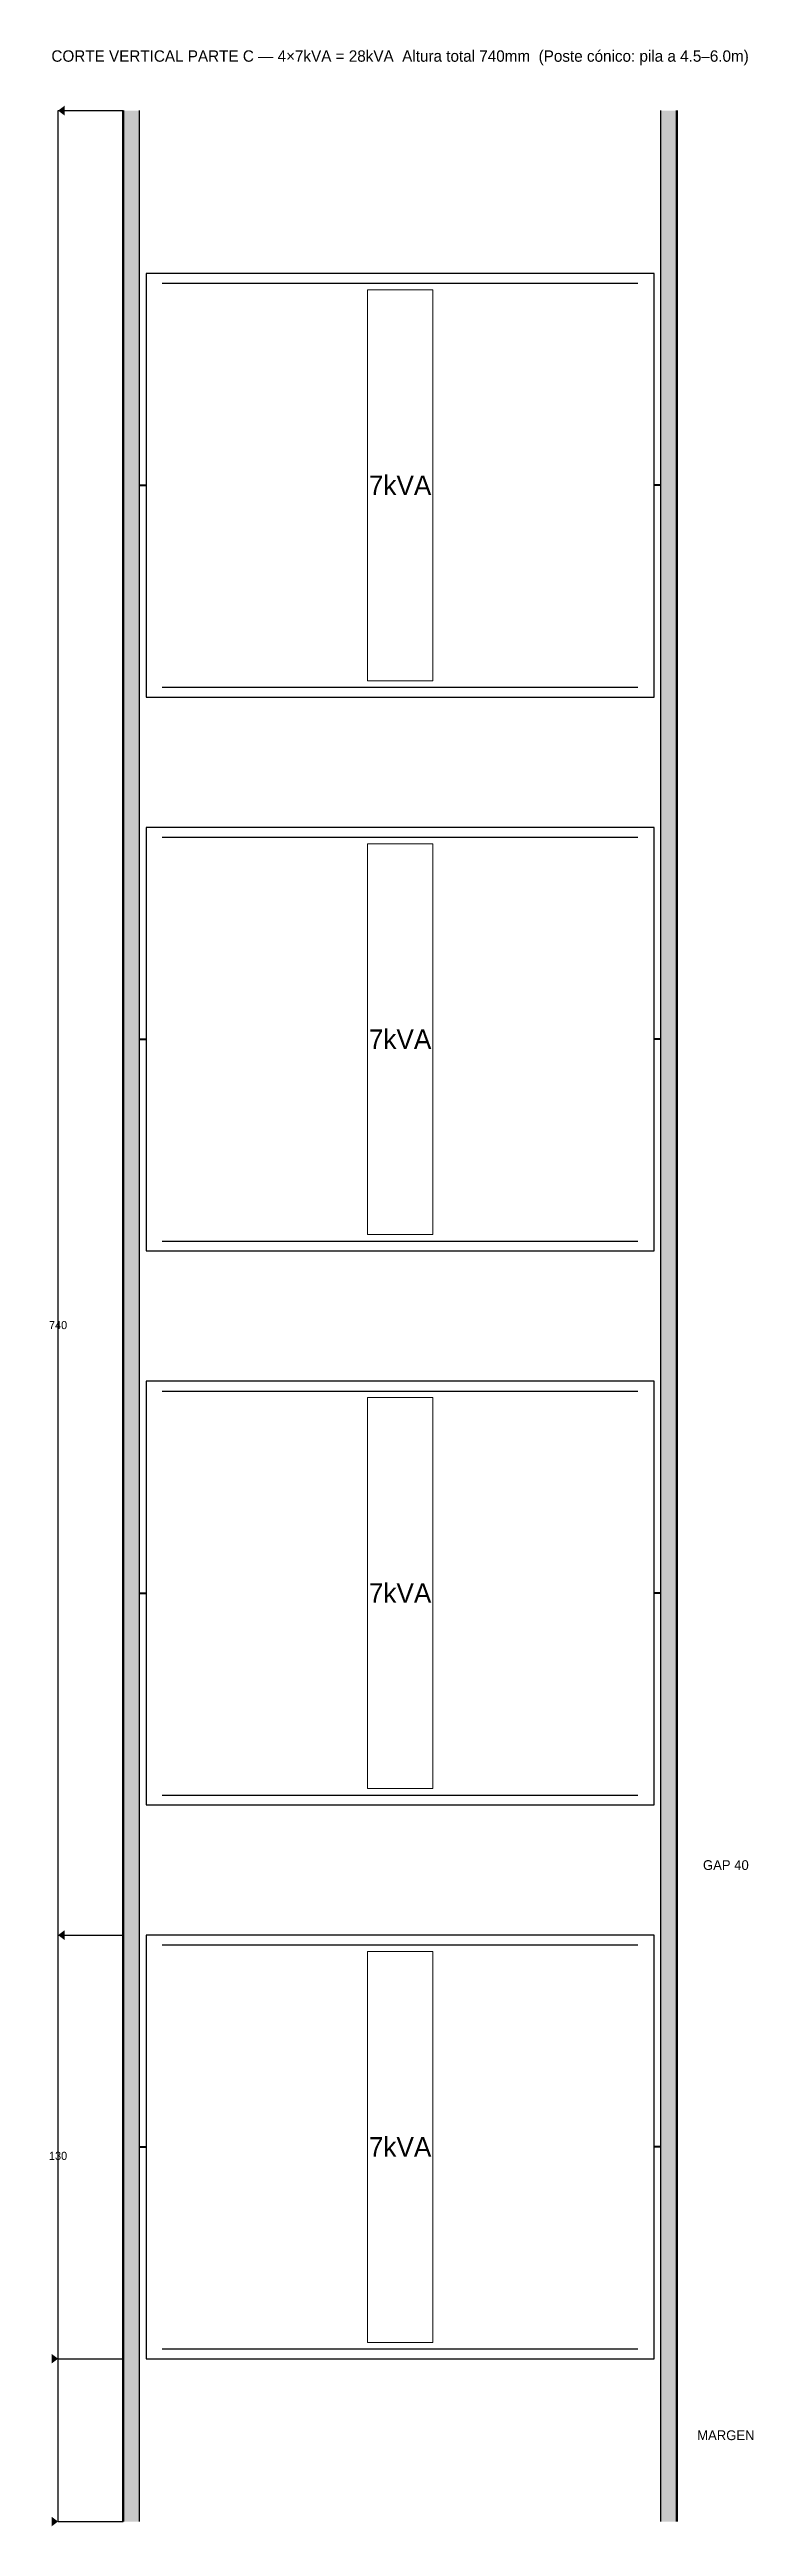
# Model space of a CAD drawing. Header units: millimetres. Extents: x -23 to 193, y -2 to 759.
import ezdxf
from ezdxf.enums import TextEntityAlignment as Align

# ---------------------------------------------------------------- set-up
doc = ezdxf.new("R2010")
doc.units = ezdxf.units.MM

msp = doc.modelspace()

# ---------------------------------------------------------------- hatches: boundary and pattern name
for points in [[(0, 0), (5, 0), (5, 740), (0, 740)], [(170, 0), (165, 0), (165, 740), (170, 740)]]:
    msp.add_hatch(color=252).paths.add_polyline_path(points)

# ---------------------------------------------------------------- linework, layer by layer
at = {"color": 3}
for p, q in [((-20, 740), (0, 740)), ((-20, 0), (-20, 740)), ((-20, 180), (0, 180)), ((-20, 50), (-20, 180)), ((-20, 50), (0, 50)), ((-20, 0), (0, 0))]:
    msp.add_line(p, q, dxfattribs=at)
at = {"color": 252, "lineweight": 50}
for p, q in [((0, 0), (0, 740)), ((170, 0), (170, 740))]:
    msp.add_line(p, q, dxfattribs=at)
at = {"color": 252, "lineweight": 25}
for p, q in [((5, 0), (5, 740)), ((165, 0), (165, 740))]:
    msp.add_line(p, q, dxfattribs=at)
at = {"color": 40}
for p, q in [((12, 687), (158, 687)), ((12, 563), (158, 563)), ((12, 517), (158, 517)), ((12, 393), (158, 393)), ((12, 347), (158, 347)), ((12, 223), (158, 223)), ((12, 177), (158, 177)), ((12, 53), (158, 53))]:
    msp.add_line(p, q, dxfattribs=at)
at = {"color": 8, "lineweight": 40}
for p, q in [((5, 625), (7, 625)), ((165, 625), (163, 625)), ((5, 455), (7, 455)), ((165, 455), (163, 455)), ((5, 285), (7, 285)), ((165, 285), (163, 285)), ((5, 115), (7, 115)), ((165, 115), (163, 115))]:
    msp.add_line(p, q, dxfattribs=at)
at = {"color": 140, "lineweight": 25}
for points in [[(7, 560), (163, 560), (163, 690), (7, 690)], [(7, 390), (163, 390), (163, 520), (7, 520)], [(7, 220), (163, 220), (163, 350), (7, 350)], [(7, 50), (163, 50), (163, 180), (7, 180)]]:
    msp.add_lwpolyline(points, close=True, dxfattribs=at)
at = {"color": 140, "lineweight": 15}
for points in [[(75, 565), (95, 565), (95, 685), (75, 685)], [(75, 395), (95, 395), (95, 515), (75, 515)], [(75, 225), (95, 225), (95, 345), (75, 345)], [(75, 55), (95, 55), (95, 175), (75, 175)]]:
    msp.add_lwpolyline(points, close=True, dxfattribs=at)
at = {"color": 3}
for points in [[(-20, 740), (-18, 738.5), (-18, 741.5)], [(-20, 180), (-18, 178.5), (-18, 181.5)], [(-20, 50), (-22, 48.5), (-22, 51.5)], [(-20, 0), (-22, -1.5), (-22, 1.5)]]:
    msp.add_solid(points, dxfattribs=at)

# ---------------------------------------------------------------- texts
at = {"color": 7}
for s, height, p in [('CORTE VERTICAL PARTE C — 4×7kVA = 28kVA  Altura total 740mm  (Poste cónico: pila a 4.5–6.0m)', 3.5, (85, 755)), ('7kVA', 6, (85, 622)), ('7kVA', 6, (85, 452)), ('7kVA', 6, (85, 282)), ('GAP 40', 3, (185, 200)), ('7kVA', 6, (85, 112)), ('MARGEN', 3, (185, 25))]:
    msp.add_text(s, height=height, dxfattribs=at).set_placement(p, align=Align.CENTER)
at = {"color": 3}
for s, p in [('740', (-20, 366)), ('130', (-20, 111))]:
    msp.add_text(s, height=2.5, dxfattribs=at).set_placement(p, align=Align.CENTER)

doc.saveas('drawing.dxf')
